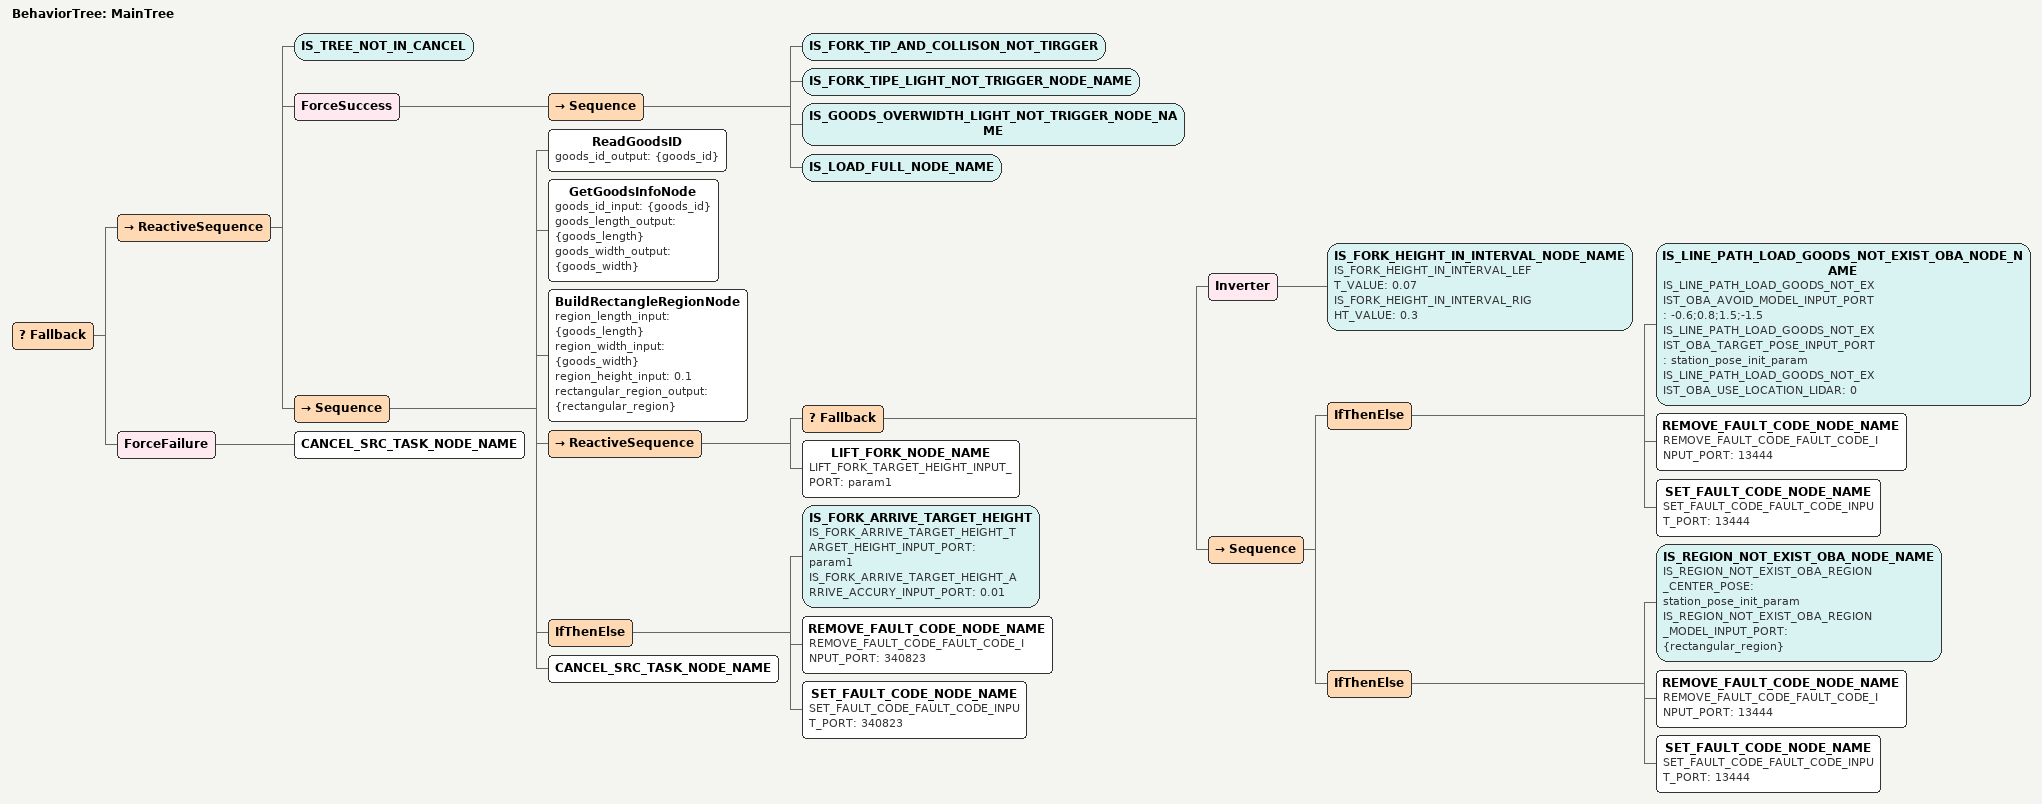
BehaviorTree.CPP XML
<root BTCPP_format="4" >
<BehaviorTree ID="MainTree">
      <Fallback>
         <ReactiveSequence>
            <IS_TREE_NOT_IN_CANCEL/>
            <ForceSuccess>
               <Sequence>
                  <IS_FORK_TIP_AND_COLLISON_NOT_TIRGGER/>
                  <IS_FORK_TIPE_LIGHT_NOT_TRIGGER_NODE_NAME/>
                  <IS_GOODS_OVERWIDTH_LIGHT_NOT_TRIGGER_NODE_NAME />
                  <IS_LOAD_FULL_NODE_NAME />
               </Sequence>
            </ForceSuccess>

            <Sequence>
               <ReadGoodsID
                  goods_id_output="{goods_id}"
                />
               <GetGoodsInfoNode
                  goods_id_input="{goods_id}"
                  goods_length_output="{goods_length}"
                  goods_width_output="{goods_width}"
                />
               <BuildRectangleRegionNode
                  region_length_input="{goods_length}"
                  region_width_input="{goods_width}"
                  region_height_input="0.1"
                  rectangular_region_output="{rectangular_region}"
               />
               <ReactiveSequence>
                  <Fallback>
                     <Inverter>
                        <IS_FORK_HEIGHT_IN_INTERVAL_NODE_NAME
                           IS_FORK_HEIGHT_IN_INTERVAL_LEFT_VALUE="0.07"
                           IS_FORK_HEIGHT_IN_INTERVAL_RIGHT_VALUE="0.3"
                        />
                     </Inverter>
                     <Sequence>
                        <IfThenElse>
                           <IS_LINE_PATH_LOAD_GOODS_NOT_EXIST_OBA_NODE_NAME
                              IS_LINE_PATH_LOAD_GOODS_NOT_EXIST_OBA_AVOID_MODEL_INPUT_PORT="-0.6;0.8;1.5;-1.5"
                              IS_LINE_PATH_LOAD_GOODS_NOT_EXIST_OBA_TARGET_POSE_INPUT_PORT="station_pose_init_param"
                              IS_LINE_PATH_LOAD_GOODS_NOT_EXIST_OBA_USE_LOCATION_LIDAR="0"
                           />
                           <REMOVE_FAULT_CODE_NODE_NAME
                              REMOVE_FAULT_CODE_FAULT_CODE_INPUT_PORT = "13444"
                           />
                           <SET_FAULT_CODE_NODE_NAME
                              SET_FAULT_CODE_FAULT_CODE_INPUT_PORT = "13444"
                           />
                        </IfThenElse>
                        <IfThenElse>
                           <IS_REGION_NOT_EXIST_OBA_NODE_NAME
                              IS_REGION_NOT_EXIST_OBA_REGION_CENTER_POSE="station_pose_init_param"
                              IS_REGION_NOT_EXIST_OBA_REGION_MODEL_INPUT_PORT="{rectangular_region}"
                           />
                           <REMOVE_FAULT_CODE_NODE_NAME
                              REMOVE_FAULT_CODE_FAULT_CODE_INPUT_PORT = "13444"
                           />
                           <SET_FAULT_CODE_NODE_NAME
                              SET_FAULT_CODE_FAULT_CODE_INPUT_PORT = "13444"
                           />
                        </IfThenElse>
                     </Sequence>
                  </Fallback>
                  <LIFT_FORK_NODE_NAME
                    LIFT_FORK_TARGET_HEIGHT_INPUT_PORT="param1"
                  />
               </ReactiveSequence>

               <IfThenElse>
                  <IS_FORK_ARRIVE_TARGET_HEIGHT
                     IS_FORK_ARRIVE_TARGET_HEIGHT_TARGET_HEIGHT_INPUT_PORT="param1"
                     IS_FORK_ARRIVE_TARGET_HEIGHT_ARRIVE_ACCURY_INPUT_PORT="0.01"
                  />
                  <REMOVE_FAULT_CODE_NODE_NAME
                     REMOVE_FAULT_CODE_FAULT_CODE_INPUT_PORT = "340823"
                  />
                  <SET_FAULT_CODE_NODE_NAME
                     SET_FAULT_CODE_FAULT_CODE_INPUT_PORT = "340823"
                  />
               </IfThenElse>

               <CANCEL_SRC_TASK_NODE_NAME />
            </Sequence>

         </ReactiveSequence>
         <ForceFailure>
            <CANCEL_SRC_TASK_NODE_NAME/>
         </ForceFailure>
      </Fallback>
   </BehaviorTree>
</root>
